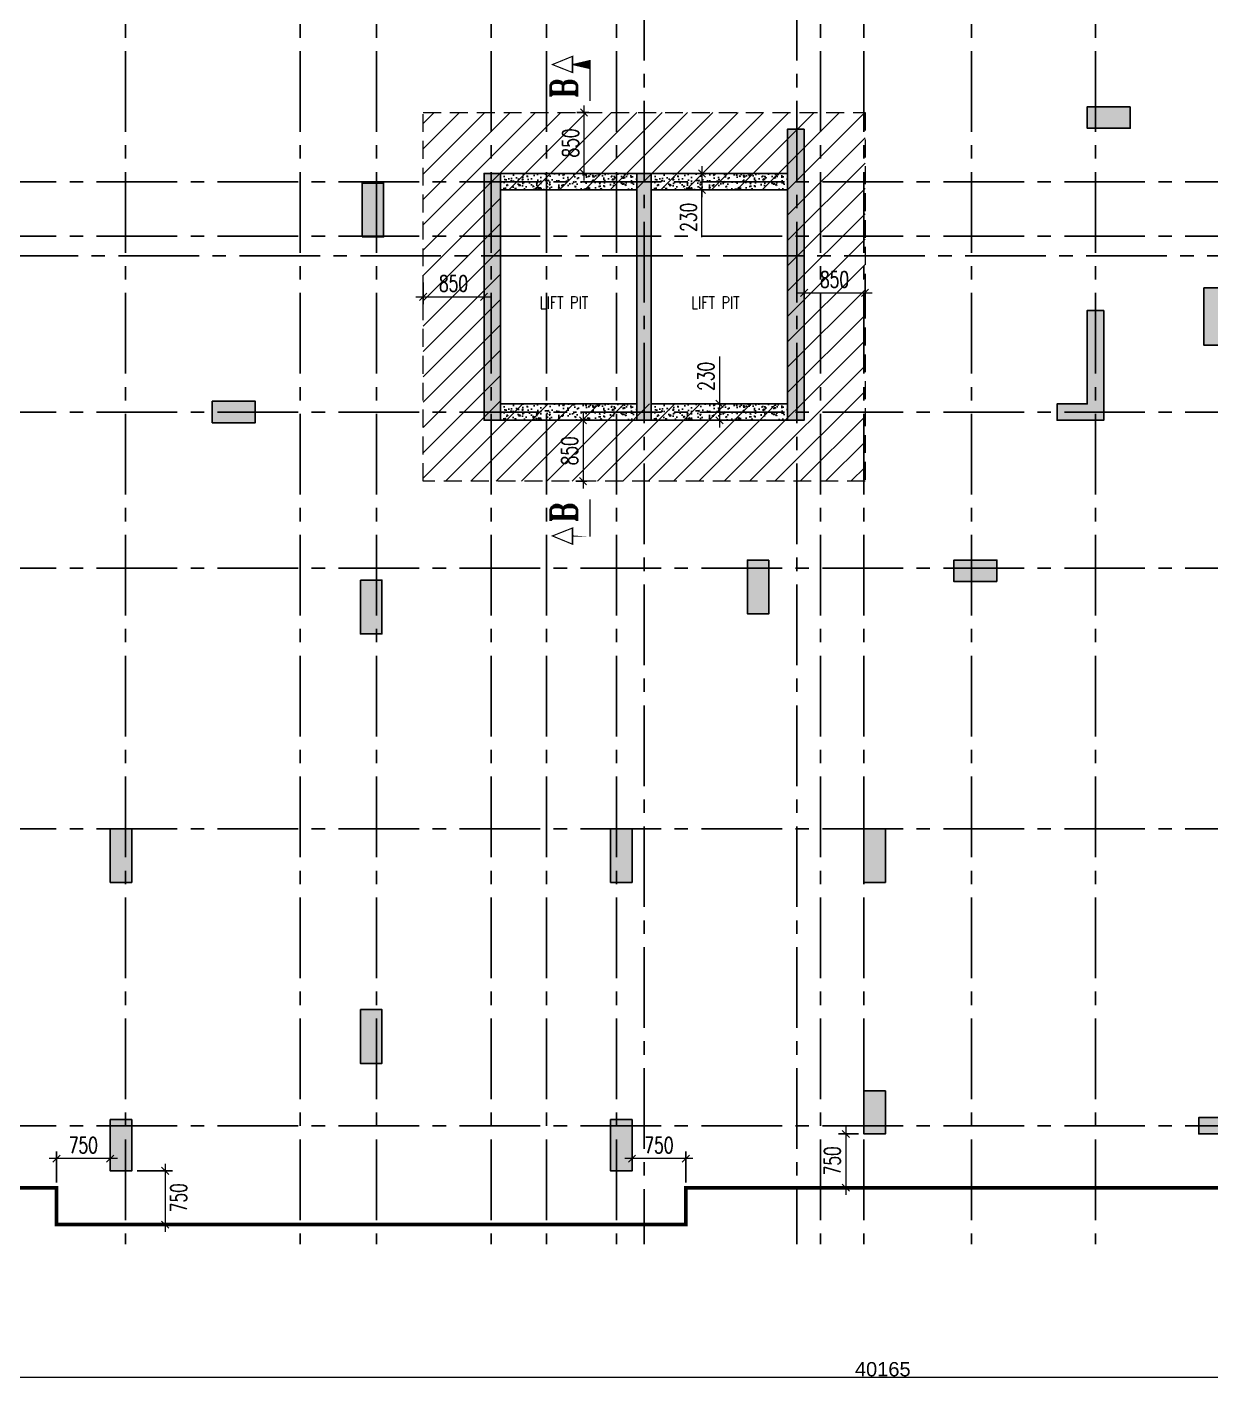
# Model space of a CAD drawing. Header units: millimetres. Extents: x 1123469 to 1883119, y -126924 to 196924.
# Drawn here: x 1373036 to 1389551, y 124283 to 143177 of the extents above; entities that cross this region are included whole.
import ezdxf

# ---------------------------------------------------------------- set-up
doc = ezdxf.new("R2010")
doc.units = ezdxf.units.MM
doc.header["$LTSCALE"] = 500
doc.header["$MEASUREMENT"] = 0
doc.header["$PDMODE"] = 34
for name, pattern in [('CONTINOUS', [0]), ('DASHED2', [0.375, 0.25, -0.125]), ('Site$0$CENTER2', [1.125, 0.75, -0.125, 0.125, -0.125])]:
    doc.linetypes.add(name, pattern=pattern)
doc.layers.get('Defpoints').update_dxf_attribs({"lineweight": 0})
for name, color, linetype in [('3BEAM NO', 6, 'Continuous'), ('COL. DIM', 3, 'Continuous'), ('GLASS', 5, 'Continuous'), ('GRID', 7, 'Continuous'), ('r.c.c. wall', 4, 'Continuous'), ('T BEAM N', 3, 'Continuous'), ('TEXT-20', 3, 'Continuous'), ('TOWER AREA COLUMN.', 6, 'Continuous')]:
    doc.layers.add(name, color=color, linetype=linetype)
for name, color, linetype, lineweight in [('CUT OUT', 1, 'Continuous', 13), ('dim-M', 1, 'Continuous', 15), ('FOOTING', 1, 'Continuous', 15), ('HATCH', 1, 'Continuous', 5), ('S - SUNK', 251, 'Continuous', 0), ('TOWER COL HATCH', 253, 'Continuous', 20)]:
    doc.layers.add(name, color=color, linetype=linetype, lineweight=lineweight)
doc.styles.add('2MM', font='romans.shx', dxfattribs={"width": 0.7})
doc.styles.add('3mm', font='arial.ttf')
doc.styles.add('RT', font='romant.shx', dxfattribs={"height": 8})
doc.styles.add('S-T', font='romans.shx')
doc.dimstyles.new('PARAMVEER', dxfattribs={"dimtxt": 200, "dimasz": 100, "dimexe": 0, "dimexo": 25, "dimgap": 10, "dimtad": 1, "dimdec": 0, "dimrnd": 5, "dimzin": 0, "dimdsep": 46, "dimtxsty": '3mm', "dimblk": 'OBLIQUE', "dimcen": 0.09, "dimdle": 75, "dimclrd": 1, "dimclre": 1, "dimclrt": 3, "dimadec": 0, "dimazin": 0, "dimtfac": 1, "dimtdec": 0, "dimtmove": 1, "dimatfit": 3, "dimfxl": 100, "dimtolj": 1, "dimtzin": 0, "dimlwd": 18, "dimlwe": 5, "dimarcsym": 0})
doc.dimstyles.new('RAJESH', dxfattribs={"dimtxt": 200, "dimasz": 180, "dimexe": 100, "dimexo": 250, "dimgap": 50, "dimtad": 2, "dimdec": 0, "dimzin": 1, "dimdsep": 46, "dimtxsty": '2MM', "dimblk": 'OBLIQUE', "dimcen": 0, "dimdle": 100, "dimclrd": 1, "dimclre": 1, "dimclrt": 3, "dimadec": 0, "dimazin": 0, "dimtfac": 1, "dimtdec": 0, "dimtix": 1, "dimtmove": 2, "dimatfit": 3, "dimfxl": 1, "dimtolj": 1, "dimlwd": -1, "dimarcsym": 0})

# ---------------------------------------------------------------- blocks, each defined once
blk = doc.blocks.new('EEE')
at = {"layer": 'GRID', "color": 16, "linetype": 'Site$0$CENTER2', "ltscale": 3}
for points in [[(1374410.630711852, 258923.2012563693), (1374410.630711852, 223711.8809406028)], [(1376845.618671359, 258923.2012563693), (1376845.618671359, 223711.8809406028)], [(1377910.630711198, 258923.2012563693), (1377910.630711198, 223711.8809406028)], [(1379510.630711371, 258923.2012563693), (1379510.630711371, 223711.8809406028)], [(1380280.623421645, 258923.2012563693), (1380280.623421645, 223711.8809406028)], [(1381260.630709753, 258923.2012563693), (1381260.630709753, 223711.8809406028)], [(1382164.842383464, 258923.2012563693), (1381643.130711371, 258229.8270745813), (1381643.130711371, 223711.8809406028)], [(1383253.919039279, 258923.2012563694), (1383775.630711371, 258229.8270745813), (1383775.630711371, 223711.8809406028)], [(1384105.618671359, 258923.2012563693), (1384105.618671359, 223711.8809406028)], [(1384710.630726915, 258923.2012563693), (1384710.630720673, 223711.8809406028)], [(1386210.62465158, 258923.2012563693), (1386210.62465158, 223711.8809406028)], [(1387940.61867136, 258923.2012563693), (1387940.61867136, 223711.8809406028)], [(1363880.882639576, 238538.7943564522), (1442964.497835655, 238538.7943564522)], [(1363880.882639576, 237778.7943564954), (1442964.497835655, 237778.7943564954)], [(1363880.882639576, 236875.4631040377), (1364185.160629014, 237503.9532203193), (1442964.497835655, 237503.9532203193)], [(1363880.882639576, 235324.0658242842), (1442964.497835655, 235324.0658242842)], [(1363880.882639576, 233143.8172689583), (1442964.497835655, 233143.8172689583)], [(1363880.882639576, 229508.8168646054), (1442964.497835655, 229508.8168646054)], [(1363880.882639576, 225363.8168650942), (1442964.497835655, 225363.8168650942)]]:
    blk.add_lwpolyline(points, dxfattribs=at)
blk = doc.blocks.new('3tgra')
at = {"layer": 'TOWER COL HATCH'}
h = blk.add_hatch(color=253, dxfattribs=at)
h.dxf.hatch_style = 1
h.paths.add_polyline_path([(1388425.6189848, 79041.73729064688), (1388425.6189848, 78741.73729064688), (1387825.6189848, 78741.73729064688), (1387825.6189848, 79041.73729064688)])
h = blk.add_hatch(color=253, dxfattribs=at)
h.dxf.hatch_style = 1
h.paths.add_polyline_path([(1383875.630595695, 78731.73729202384), (1383875.630595695, 74666.55515519361), (1383645.630595695, 74666.55515519361), (1383645.630595695, 77881.73729155073), (1383645.630595695, 78111.73729155073), (1383645.630595695, 78731.73729202384)])
h = blk.add_hatch(color=253, dxfattribs=at)
h.dxf.hatch_style = 1
h.paths.add_polyline_path([(1379640.630750942, 78111.73729155073), (1379410.630750942, 78111.73729155073), (1379410.630750942, 74666.55515519361), (1379640.630750942, 74666.55515519361), (1379640.630750942, 77881.73729155073)])
h = blk.add_hatch(color=253, dxfattribs=at)
h.dxf.hatch_style = 1
h.paths.add_polyline_path([(1381543.130749644, 78111.73729155073), (1381743.130749644, 78111.73729155073), (1381743.130749644, 77881.73729155073), (1381743.130749644, 74666.55515519361), (1381543.130749644, 74666.55515519361), (1381543.130749644, 77881.73729155073)])
h = blk.add_hatch(color=253, dxfattribs=at)
h.dxf.hatch_style = 1
h.paths.add_polyline_path([(1377710.631017101, 77226.89675944098), (1378010.631017101, 77226.89675944098), (1378010.631017101, 77976.89675944098), (1377710.631017101, 77976.89675944098)])
h = blk.add_hatch(color=253, dxfattribs=at)
h.dxf.hatch_style = 1
h.paths.add_polyline_path([(1389450.631024875, 76516.73729064694), (1389750.631024875, 76516.73729064694), (1389750.631024875, 75716.73729064688), (1389450.631024875, 75716.73729064688)])
h = blk.add_hatch(color=253, dxfattribs=at)
h.dxf.hatch_style = 1
h.paths.add_polyline_path([(1388055.6189848, 76201.55515519361), (1388055.6189848, 74666.55515519361), (1387405.6189848, 74666.55515519361), (1387405.6189848, 74896.55515519361), (1387825.6189848, 74896.55515519361), (1387825.6189848, 76201.55515519361)])
h = blk.add_hatch(color=253, dxfattribs=at)
h.dxf.hatch_style = 1
h.paths.add_polyline_path([(1375620.320550245, 74631.8028312315), (1375620.320550245, 74931.8028312315), (1376220.320550245, 74931.8028312315), (1376220.320550245, 74631.8028312315)])
h = blk.add_hatch(color=253, dxfattribs=at)
h.dxf.hatch_style = 1
h.paths.add_polyline_path([(1383385.712416565, 72716.75990101276), (1383085.712416565, 72716.75990101276), (1383085.712416565, 71966.75990101276), (1383385.712416565, 71966.75990101276)])
h = blk.add_hatch(color=253, dxfattribs=at)
h.dxf.hatch_style = 1
h.paths.add_polyline_path([(1386565.628103548, 72416.75973378163), (1386565.628103548, 72716.75973378163), (1385965.628103548, 72716.75973378163), (1385965.628103548, 72416.75973378163)])
h = blk.add_hatch(color=253, dxfattribs=at)
h.dxf.hatch_style = 1
h.paths.add_polyline_path([(1377685.631014433, 72436.75957392534), (1377985.631014433, 72436.75957392534), (1377985.631014433, 71686.75957392534), (1377685.631014433, 71686.75957392534)])
h = blk.add_hatch(color=253, dxfattribs=at)
h.dxf.hatch_style = 1
h.paths.add_polyline_path([(1374495.631025397, 68966.75979970378), (1374195.631025397, 68966.75979970378), (1374195.631025397, 68216.75979970378), (1374495.631025397, 68216.75979970378)])
h = blk.add_hatch(color=253, dxfattribs=at)
h.dxf.hatch_style = 1
h.paths.add_polyline_path([(1381175.631022721, 68966.7597997039), (1381475.631022721, 68966.7597997039), (1381475.631022721, 68216.7597997039), (1381175.631022721, 68216.7597997039)])
h = blk.add_hatch(color=253, dxfattribs=at)
h.dxf.hatch_style = 1
h.paths.add_polyline_path([(1384710.631102292, 68966.75977279426), (1385010.631102292, 68966.75977279426), (1385010.631102292, 68216.75977279426), (1384710.631102292, 68216.75977279426)])
h = blk.add_hatch(color=253, dxfattribs=at)
h.dxf.hatch_style = 1
h.paths.add_polyline_path([(1390030.631029413, 66556.7598001879), (1390030.631029413, 64706.75980018789), (1389380.631029413, 64706.75980018789), (1389380.631029413, 64936.75980018789), (1389800.631029413, 64936.75980018792), (1389800.631029413, 66556.75980018792)])
h = blk.add_hatch(color=253, dxfattribs=at)
h.dxf.hatch_style = 1
h.paths.add_polyline_path([(1377685.631021391, 66441.7598002), (1377985.631021391, 66441.7598002), (1377985.631021391, 65691.7598002), (1377685.631021391, 65691.7598002)])
h = blk.add_hatch(color=253, dxfattribs=at)
h.dxf.hatch_style = 1
h.paths.add_polyline_path([(1384710.630497227, 65306.75980316062), (1385010.630497227, 65306.75980316062), (1385010.630497227, 64706.75980316062), (1384710.630497227, 64706.75980316062)])
h = blk.add_hatch(color=253, dxfattribs=at)
h.dxf.hatch_style = 1
h.paths.add_polyline_path([(1374495.631025397, 64906.75980018795), (1374195.631025397, 64906.75980018795), (1374195.631025397, 64191.75980018795), (1374495.631025397, 64191.75980018795)])
h = blk.add_hatch(color=253, dxfattribs=at)
h.dxf.hatch_style = 1
h.paths.add_polyline_path([(1381175.631022715, 64906.75997030269), (1381475.631022715, 64906.75997030269), (1381475.631022715, 64191.75997030269), (1381175.631022715, 64191.75997030269)])
at = {"layer": 'TOWER AREA COLUMN.', "color": 4}
for points in [[(1388425.6189848, 79041.73729064688), (1388425.6189848, 78741.73729064688), (1387825.6189848, 78741.73729064688), (1387825.6189848, 79041.73729064688)], [(1377710.631017101, 77226.89675944098), (1378010.631017101, 77226.89675944098), (1378010.631017101, 77976.89675944098), (1377710.631017101, 77976.89675944098)], [(1389450.631024875, 76516.73729064694), (1389750.631024875, 76516.73729064694), (1389750.631024875, 75716.73729064688), (1389450.631024875, 75716.73729064688)], [(1375620.320550245, 74631.8028312315), (1375620.320550245, 74931.8028312315), (1376220.320550245, 74931.8028312315), (1376220.320550245, 74631.8028312315)], [(1383385.712416565, 72716.75990101276), (1383085.712416565, 72716.75990101276), (1383085.712416565, 71966.75990101276), (1383385.712416565, 71966.75990101276)], [(1386565.628103548, 72416.75973378163), (1386565.628103548, 72716.75973378163), (1385965.628103548, 72716.75973378163), (1385965.628103548, 72416.75973378163)], [(1377685.631014433, 72436.75957392534), (1377985.631014433, 72436.75957392534), (1377985.631014433, 71686.75957392534), (1377685.631014433, 71686.75957392534)], [(1374495.631025397, 68966.75979970378), (1374195.631025397, 68966.75979970378), (1374195.631025397, 68216.75979970378), (1374495.631025397, 68216.75979970378)], [(1381175.631022721, 68966.7597997039), (1381475.631022721, 68966.7597997039), (1381475.631022721, 68216.7597997039), (1381175.631022721, 68216.7597997039)], [(1384710.631102292, 68966.75977279426), (1385010.631102292, 68966.75977279426), (1385010.631102292, 68216.75977279426), (1384710.631102292, 68216.75977279426)], [(1377685.631021391, 66441.7598002), (1377985.631021391, 66441.7598002), (1377985.631021391, 65691.7598002), (1377685.631021391, 65691.7598002)], [(1384710.630497227, 65306.75980316062), (1385010.630497227, 65306.75980316062), (1385010.630497227, 64706.75980316062), (1384710.630497227, 64706.75980316062)], [(1374495.631025397, 64906.75980018795), (1374195.631025397, 64906.75980018795), (1374195.631025397, 64191.75980018795), (1374495.631025397, 64191.75980018795)], [(1381175.631022715, 64906.75997030269), (1381475.631022715, 64906.75997030269), (1381475.631022715, 64191.75997030269), (1381175.631022715, 64191.75997030269)]]:
    blk.add_lwpolyline(points, close=True, dxfattribs=at)
for points in [[(1383875.630595695, 78731.73729202384), (1383875.630595695, 74666.55515519361), (1383645.630595695, 74666.55515519361), (1383645.630595695, 77881.73729155073), (1383645.630595695, 77881.73729155073), (1383645.630595695, 78111.73729155073), (1383645.630595695, 78111.73729155073), (1383645.630595695, 78731.73729202384), (1383875.630595695, 78731.73729202384)], [(1379640.630750942, 78111.73729155073), (1379410.630750942, 78111.73729155073), (1379410.630750942, 74666.55515519361), (1379640.630750942, 74666.55515519361), (1379640.630750942, 77881.73729155073), (1379640.630750942, 77881.73729155073), (1379640.630750942, 78111.73729155073)], [(1381543.130749644, 78111.73729155073), (1381743.130749644, 78111.73729155073), (1381743.130749644, 77881.73729155073), (1381743.130749644, 77881.73729155073), (1381743.130749644, 74666.55515519361), (1381543.130749644, 74666.55515519361), (1381543.130749644, 77881.73729155073), (1381543.130749644, 77881.73729155073), (1381543.130749644, 78111.73729155073)], [(1388055.6189848, 76201.55515519361), (1388055.6189848, 74666.55515519361), (1387405.6189848, 74666.55515519361), (1387405.6189848, 74896.55515519361), (1387825.6189848, 74896.55515519361), (1387825.6189848, 76201.55515519361), (1388055.6189848, 76201.55515519361)], [(1390030.631029413, 66556.7598001879), (1390030.631029413, 64706.75980018789), (1389380.631029413, 64706.75980018789), (1389380.631029413, 64936.75980018789), (1389800.631029413, 64936.75980018792), (1389800.631029413, 66556.75980018792), (1390030.631029413, 66556.7598001879)]]:
    blk.add_lwpolyline(points, dxfattribs=at)
blk = doc.blocks.new('_Oblique')
at = {"color": 0, "linetype": 'ByBlock', "lineweight": -2}
blk.add_line((-0.5, -0.5), (0.5, 0.5), dxfattribs=at)
blk = doc.blocks.new('*D122')
at = {"layer": 'Defpoints', "color": 0, "ltscale": 100, "transparency": 16777216}
for p in [(1384710.630720946, 127729.2510606573), (1384457.471677221, 126979.2510606573), (1384710.630720946, 126979.2510606573)]:
    blk.add_point(p, dxfattribs=at)
at = {"layer": 'dim-M', "color": 1, "lineweight": -2, "ltscale": 100, "transparency": 16777216}
for p, q in [((1384635.630720946, 127729.2510606573), (1384357.471677221, 127729.2510606573)), ((1384635.630720946, 126979.2510606573), (1384357.471677221, 126979.2510606573))]:
    blk.add_line(p, q, dxfattribs=at)
at = {"layer": 'dim-M', "color": 1, "ltscale": 100, "transparency": 16777216}
blk.add_line((1384457.471677221, 127829.2510606573), (1384457.471677221, 126879.2510606573), dxfattribs=at)
at = {"layer": 'dim-M', "color": 1, "ltscale": 100, "transparency": 16777216, "xscale": 100, "yscale": 100, "zscale": 100}
for p, rotation in [((1384457.471677221, 127729.2510606573), 90), ((1384457.471677221, 126979.2510606573), 270)]:
    blk.add_blockref('_Oblique', p, dxfattribs=dict(at, rotation=rotation))
at = {"layer": 'dim-M', "color": 3, "ltscale": 100, "transparency": 16777216, "insert": (1384269.97167722, 127354.2510606569), "char_height": 225, "attachment_point": 5, "rotation": 90, "style": '2MM'}
blk.add_mtext('\\A1;750', dxfattribs=at)
blk = doc.blocks.new('*D393')
at = {"layer": 'Defpoints', "color": 0, "ltscale": 100, "transparency": 16777216}
for p in [(1382553.485157563, 141134.2285490474), (1382450.687453899, 140904.2285490474), (1382553.485157563, 140904.2285490474)]:
    blk.add_point(p, dxfattribs=at)
at = {"layer": 'dim-M', "color": 1, "ltscale": 100, "transparency": 16777216}
for p, q in [((1382450.687453899, 141234.2285490474), (1382450.687453899, 140804.2285490474)), ((1382450.687453899, 140245.2326867873), (1382450.687453899, 140904.2285490474))]:
    blk.add_line(p, q, dxfattribs=at)
at = {"layer": 'dim-M', "color": 1, "lineweight": -2, "ltscale": 100, "transparency": 16777216}
for p, q in [((1382478.485157563, 141134.2285490474), (1382350.687453899, 141134.2285490474)), ((1382478.485157563, 140904.2285490474), (1382350.687453899, 140904.2285490474))]:
    blk.add_line(p, q, dxfattribs=at)
at = {"layer": 'dim-M', "color": 1, "ltscale": 100, "transparency": 16777216, "xscale": 100, "yscale": 100, "zscale": 100}
for p, rotation in [((1382450.687453899, 141134.2285490474), 90), ((1382450.687453899, 140904.2285490474), 270)]:
    blk.add_blockref('_Oblique', p, dxfattribs=dict(at, rotation=rotation))
at = {"layer": 'dim-M', "color": 3, "ltscale": 100, "transparency": 16777216, "insert": (1382263.187453898, 140522.7326867869), "char_height": 225, "attachment_point": 5, "rotation": 90, "style": '2MM'}
blk.add_mtext('\\A1;230', dxfattribs=at)
blk = doc.blocks.new('*D394')
at = {"layer": 'Defpoints', "color": 0, "ltscale": 100, "transparency": 16777216}
for p in [(1380805.900437947, 141984.2285490474), (1380948.678231718, 141984.2285490474), (1380948.678231718, 141134.2285490474)]:
    blk.add_point(p, dxfattribs=at)
at = {"layer": 'dim-M', "color": 1, "lineweight": -2, "ltscale": 100, "transparency": 16777216}
for p, q in [((1380873.678231718, 141984.2285490474), (1380705.900437947, 141984.2285490474)), ((1380873.678231718, 141134.2285490474), (1380705.900437947, 141134.2285490474))]:
    blk.add_line(p, q, dxfattribs=at)
at = {"layer": 'dim-M', "color": 1, "ltscale": 100, "transparency": 16777216}
blk.add_line((1380805.900437947, 141034.2285490474), (1380805.900437947, 142084.2285490474), dxfattribs=at)
at = {"layer": 'dim-M', "color": 1, "ltscale": 100, "transparency": 16777216, "xscale": 100, "yscale": 100, "zscale": 100}
for p, rotation in [((1380805.900437947, 141984.2285490474), 90), ((1380805.900437947, 141134.2285490474), 270)]:
    blk.add_blockref('_Oblique', p, dxfattribs=dict(at, rotation=rotation))
at = {"layer": 'dim-M', "color": 3, "ltscale": 100, "transparency": 16777216, "insert": (1380618.400437947, 141559.228549047), "char_height": 225, "attachment_point": 5, "rotation": 90, "style": '2MM'}
blk.add_mtext('\\A1;850', dxfattribs=at)
blk = doc.blocks.new('*D395')
at = {"layer": 'Defpoints', "color": 0, "ltscale": 100, "transparency": 16777216}
for p in [(1383875.630595695, 139721.6374811054), (1384725.630595695, 139721.6374811054), (1384725.630595695, 139467.8064866941)]:
    blk.add_point(p, dxfattribs=at)
at = {"layer": 'dim-M', "color": 1, "lineweight": -2, "ltscale": 100, "transparency": 16777216}
for p, q in [((1383875.630595695, 139646.6374811054), (1383875.630595695, 139367.8064866941)), ((1384725.630595695, 139646.6374811054), (1384725.630595695, 139367.8064866941))]:
    blk.add_line(p, q, dxfattribs=at)
at = {"layer": 'dim-M', "color": 1, "ltscale": 100, "transparency": 16777216}
blk.add_line((1383775.630595695, 139467.8064866941), (1384825.630595695, 139467.8064866941), dxfattribs=at)
at = {"layer": 'dim-M', "color": 1, "ltscale": 100, "transparency": 16777216, "xscale": 100, "yscale": 100, "zscale": 100, "rotation": 180}
blk.add_blockref('_Oblique', (1383875.630595695, 139467.8064866941), dxfattribs=at)
at = {"layer": 'dim-M', "color": 1, "ltscale": 100, "transparency": 16777216, "xscale": 100, "yscale": 100, "zscale": 100}
blk.add_blockref('_Oblique', (1384725.630595695, 139467.8064866941), dxfattribs=at)
at = {"layer": 'dim-M', "color": 3, "ltscale": 100, "transparency": 16777216, "insert": (1384300.630595695, 139655.3064866941), "char_height": 225, "attachment_point": 5, "style": '2MM'}
blk.add_mtext('\\A1;850', dxfattribs=at)
blk = doc.blocks.new('*D396')
at = {"layer": 'Defpoints', "color": 0, "ltscale": 100, "transparency": 16777216}
for p in [(1378560.630750942, 139687.0877523706), (1379410.630750942, 139687.0877523706), (1379410.630750942, 139411.6374808688)]:
    blk.add_point(p, dxfattribs=at)
at = {"layer": 'dim-M', "color": 1, "lineweight": -2, "ltscale": 100, "transparency": 16777216}
for p, q in [((1378560.630750942, 139612.0877523706), (1378560.630750942, 139311.6374808688)), ((1379410.630750942, 139612.0877523706), (1379410.630750942, 139311.6374808688))]:
    blk.add_line(p, q, dxfattribs=at)
at = {"layer": 'dim-M', "color": 1, "ltscale": 100, "transparency": 16777216}
blk.add_line((1378460.630750942, 139411.6374808688), (1379510.630750942, 139411.6374808688), dxfattribs=at)
at = {"layer": 'dim-M', "color": 1, "ltscale": 100, "transparency": 16777216, "xscale": 100, "yscale": 100, "zscale": 100, "rotation": 180}
blk.add_blockref('_Oblique', (1378560.630750942, 139411.6374808688), dxfattribs=at)
at = {"layer": 'dim-M', "color": 1, "ltscale": 100, "transparency": 16777216, "xscale": 100, "yscale": 100, "zscale": 100}
blk.add_blockref('_Oblique', (1379410.630750942, 139411.6374808688), dxfattribs=at)
at = {"layer": 'dim-M', "color": 3, "ltscale": 100, "transparency": 16777216, "insert": (1378985.630750942, 139599.1374808688), "char_height": 225, "attachment_point": 5, "style": '2MM'}
blk.add_mtext('\\A1;850', dxfattribs=at)
blk = doc.blocks.new('*D397')
at = {"layer": 'Defpoints', "color": 0, "ltscale": 100, "transparency": 16777216}
for p in [(1382858.545463092, 137919.0464126903), (1382694.380672673, 137689.0464126903), (1382858.545463092, 137689.0464126903)]:
    blk.add_point(p, dxfattribs=at)
at = {"layer": 'dim-M', "color": 1, "ltscale": 100, "transparency": 16777216}
for p, q in [((1382694.380672673, 138580.5939700437), (1382694.380672673, 137919.0464126903)), ((1382694.380672673, 138019.0464126903), (1382694.380672673, 137589.0464126903))]:
    blk.add_line(p, q, dxfattribs=at)
at = {"layer": 'dim-M', "color": 1, "lineweight": -2, "ltscale": 100, "transparency": 16777216}
for p, q in [((1382783.545463092, 137919.0464126903), (1382594.380672673, 137919.0464126903)), ((1382783.545463092, 137689.0464126903), (1382594.380672673, 137689.0464126903))]:
    blk.add_line(p, q, dxfattribs=at)
at = {"layer": 'dim-M', "color": 1, "ltscale": 100, "transparency": 16777216, "xscale": 100, "yscale": 100, "zscale": 100}
for p, rotation in [((1382694.380672673, 137919.0464126903), 90), ((1382694.380672673, 137689.0464126903), 270)]:
    blk.add_blockref('_Oblique', p, dxfattribs=dict(at, rotation=rotation))
at = {"layer": 'dim-M', "color": 3, "ltscale": 100, "transparency": 16777216, "insert": (1382506.880672673, 138303.0939700433), "char_height": 225, "attachment_point": 5, "rotation": 90, "style": '2MM'}
blk.add_mtext('\\A1;230', dxfattribs=at)
blk = doc.blocks.new('*D398')
at = {"layer": 'Defpoints', "color": 0, "ltscale": 100, "transparency": 16777216}
for p in [(1380920.376536353, 137689.0464126903), (1380792.385945689, 136839.0464126903), (1380920.376536353, 136839.0464126903)]:
    blk.add_point(p, dxfattribs=at)
at = {"layer": 'dim-M', "color": 1, "ltscale": 100, "transparency": 16777216}
blk.add_line((1380792.385945689, 137789.0464126903), (1380792.385945689, 136739.0464126903), dxfattribs=at)
at = {"layer": 'dim-M', "color": 1, "lineweight": -2, "ltscale": 100, "transparency": 16777216}
for p, q in [((1380845.376536353, 137689.0464126903), (1380692.385945689, 137689.0464126903)), ((1380845.376536353, 136839.0464126903), (1380692.385945689, 136839.0464126903))]:
    blk.add_line(p, q, dxfattribs=at)
at = {"layer": 'dim-M', "color": 1, "ltscale": 100, "transparency": 16777216, "xscale": 100, "yscale": 100, "zscale": 100}
for p, rotation in [((1380792.385945689, 137689.0464126903), 90), ((1380792.385945689, 136839.0464126903), 270)]:
    blk.add_blockref('_Oblique', p, dxfattribs=dict(at, rotation=rotation))
at = {"layer": 'dim-M', "color": 3, "ltscale": 100, "transparency": 16777216, "insert": (1380604.885945689, 137264.0464126899), "char_height": 225, "attachment_point": 5, "rotation": 90, "style": '2MM'}
blk.add_mtext('\\A1;850', dxfattribs=at)
blk = doc.blocks.new('*D1927')
at = {"layer": 'Defpoints', "color": 0, "ltscale": 100, "transparency": 16777216}
for p in [(1373445.631025397, 127385.5889226081), (1374195.631025397, 127214.2510576846), (1373445.631025397, 126979.2510576845)]:
    blk.add_point(p, dxfattribs=at)
at = {"layer": 'dim-M', "color": 1, "ltscale": 100, "transparency": 16777216}
blk.add_line((1374295.631025397, 127385.5889226081), (1373345.631025397, 127385.5889226081), dxfattribs=at)
at = {"layer": 'dim-M', "color": 1, "lineweight": -2, "ltscale": 100, "transparency": 16777216}
for p, q in [((1373445.631025397, 127054.2510576845), (1373445.631025397, 127485.5889226081)), ((1374195.631025397, 127289.2510576846), (1374195.631025397, 127485.5889226081))]:
    blk.add_line(p, q, dxfattribs=at)
at = {"layer": 'dim-M', "color": 1, "ltscale": 100, "transparency": 16777216, "xscale": 100, "yscale": 100, "zscale": 100, "rotation": 180}
blk.add_blockref('_Oblique', (1373445.631025397, 127385.5889226081), dxfattribs=at)
at = {"layer": 'dim-M', "color": 1, "ltscale": 100, "transparency": 16777216, "xscale": 100, "yscale": 100, "zscale": 100}
blk.add_blockref('_Oblique', (1374195.631025397, 127385.5889226081), dxfattribs=at)
at = {"layer": 'dim-M', "color": 3, "ltscale": 100, "transparency": 16777216, "insert": (1373820.631025397, 127573.0889226081), "char_height": 225, "attachment_point": 5, "style": '2MM'}
blk.add_mtext('\\A1;750', dxfattribs=at)
blk = doc.blocks.new('*D1928')
at = {"layer": 'Defpoints', "color": 0, "ltscale": 100, "transparency": 16777216}
for p in [(1374495.631025398, 127214.2510576847), (1374495.631025398, 126464.2510576847), (1374963.120356081, 126464.2510576847)]:
    blk.add_point(p, dxfattribs=at)
at = {"layer": 'dim-M', "color": 1, "lineweight": -2, "ltscale": 100, "transparency": 16777216}
for p, q in [((1374570.631025398, 127214.2510576847), (1375063.120356081, 127214.2510576847)), ((1374570.631025398, 126464.2510576847), (1375063.120356081, 126464.2510576847))]:
    blk.add_line(p, q, dxfattribs=at)
at = {"layer": 'dim-M', "color": 1, "ltscale": 100, "transparency": 16777216}
blk.add_line((1374963.120356081, 127314.2510576847), (1374963.120356081, 126364.2510576847), dxfattribs=at)
at = {"layer": 'dim-M', "color": 1, "ltscale": 100, "transparency": 16777216, "xscale": 100, "yscale": 100, "zscale": 100}
for p, rotation in [((1374963.120356081, 127214.2510576847), 90), ((1374963.120356081, 126464.2510576847), 270)]:
    blk.add_blockref('_Oblique', p, dxfattribs=dict(at, rotation=rotation))
at = {"layer": 'dim-M', "color": 3, "ltscale": 100, "transparency": 16777216, "insert": (1375150.62035608, 126839.2510576842), "char_height": 225, "attachment_point": 5, "rotation": 90, "style": '2MM'}
blk.add_mtext('\\A1;750', dxfattribs=at)
blk = doc.blocks.new('*D1929')
at = {"layer": 'Defpoints', "color": 0, "ltscale": 100, "transparency": 16777216}
for p in [(1381475.631022715, 127385.5889226081), (1381475.631022715, 127214.2512277993), (1382225.631022715, 126979.2510576845)]:
    blk.add_point(p, dxfattribs=at)
at = {"layer": 'dim-M', "color": 1, "ltscale": 100, "transparency": 16777216}
blk.add_line((1382325.631022715, 127385.5889226081), (1381375.631022715, 127385.5889226081), dxfattribs=at)
at = {"layer": 'dim-M', "color": 1, "lineweight": -2, "ltscale": 100, "transparency": 16777216}
for p, q in [((1381475.631022715, 127289.2512277993), (1381475.631022715, 127485.5889226081)), ((1382225.631022715, 127054.2510576845), (1382225.631022715, 127485.5889226081))]:
    blk.add_line(p, q, dxfattribs=at)
at = {"layer": 'dim-M', "color": 1, "ltscale": 100, "transparency": 16777216, "xscale": 100, "yscale": 100, "zscale": 100, "rotation": 180}
blk.add_blockref('_Oblique', (1381475.631022715, 127385.5889226081), dxfattribs=at)
at = {"layer": 'dim-M', "color": 1, "ltscale": 100, "transparency": 16777216, "xscale": 100, "yscale": 100, "zscale": 100}
blk.add_blockref('_Oblique', (1382225.631022715, 127385.5889226081), dxfattribs=at)
at = {"layer": 'dim-M', "color": 3, "ltscale": 100, "transparency": 16777216, "insert": (1381850.631022715, 127573.0889226081), "char_height": 225, "attachment_point": 5, "style": '2MM'}
blk.add_mtext('\\A1;750', dxfattribs=at)
blk = doc.blocks.new('*D2624')
at = {"layer": 'COL. DIM', "color": 1, "linetype": 'CONTINOUS', "lineweight": 5, "ltscale": 10, "transparency": 16777216}
for p, q in [((1726903.271734793, 142855.3069163206), (1726903.271734793, 142349.4527371134)), ((1727203.271734793, 141672.483817342), (1727203.271734793, 142529.4527371134))]:
    blk.add_line(p, q, dxfattribs=at)
at = {"layer": 'COL. DIM', "color": 1, "lineweight": 18, "ltscale": 10, "transparency": 16777216}
blk.add_line((1726813.271734793, 142439.4527371134), (1727293.271734793, 142439.4527371134), dxfattribs=at)
at = {"layer": 'Defpoints', "color": 0, "ltscale": 10, "transparency": 16777216}
for p in [(1726903.271734793, 142920.3069163206), (1727203.271734793, 142439.4527371134), (1727203.271734793, 141607.483817342), (1405055.631024809, 139394.2285481436), (1364890.631013369, 126979.2510576845), (1364890.631013369, 124332.9141457363)]:
    blk.add_point(p, dxfattribs=at)
at = {"layer": 'S - SUNK', "color": 1, "lineweight": 18, "ltscale": 10, "transparency": 16777216}
blk.add_line((1405130.631024809, 124332.9141457363), (1364815.631013369, 124332.9141457363), dxfattribs=at)
at = {"layer": 'S - SUNK', "color": 1, "lineweight": 5, "ltscale": 10, "transparency": 16777216}
for p, q in [((1364890.631013369, 124333.0641457363), (1364890.631013369, 124332.9141457363)), ((1405055.631024809, 124333.0641457363), (1405055.631024809, 124332.9141457363))]:
    blk.add_line(p, q, dxfattribs=at)
at = {"layer": 'COL. DIM', "color": 1, "lineweight": 18, "ltscale": 10, "transparency": 16777216, "xscale": 90, "yscale": 90, "zscale": 90, "rotation": 180}
blk.add_blockref('_Oblique', (1726903.271734793, 142439.4527371134), dxfattribs=at)
at = {"layer": 'COL. DIM', "color": 1, "lineweight": 18, "ltscale": 10, "transparency": 16777216, "xscale": 90, "yscale": 90, "zscale": 90}
blk.add_blockref('_Oblique', (1727203.271734793, 142439.4527371134), dxfattribs=at)
at = {"layer": 'S - SUNK', "color": 1, "lineweight": 18, "ltscale": 10, "transparency": 16777216, "xscale": 100, "yscale": 100, "zscale": 100, "rotation": 180}
blk.add_blockref('_Oblique', (1364890.631013369, 124332.9141457363), dxfattribs=at)
at = {"layer": 'S - SUNK', "color": 1, "lineweight": 18, "ltscale": 10, "transparency": 16777216, "xscale": 100, "yscale": 100, "zscale": 100}
blk.add_blockref('_Oblique', (1405055.631024809, 124332.9141457363), dxfattribs=at)
at = {"layer": 'COL. DIM', "color": 3, "ltscale": 10, "transparency": 16777216, "insert": (1727053.271734793, 142586.6355474817), "char_height": 200, "attachment_point": 5, "style": '3mm'}
blk.add_mtext('\\A1;300', dxfattribs=at)
at = {"layer": 'S - SUNK', "color": 3, "ltscale": 10, "transparency": 16777216, "insert": (1384973.131019089, 124445.0287432807), "char_height": 200, "attachment_point": 5, "style": '3mm'}
blk.add_mtext('\\A1;40165', dxfattribs=at)
blk = doc.blocks.new('*D2625')
at = {"layer": 'COL. DIM', "color": 1, "linetype": 'CONTINOUS', "lineweight": 5, "ltscale": 10, "transparency": 16777216}
for p, q in [((1725012.160233842, 141907.4838173419), (1725545.593660668, 141907.4838173419)), ((1724393.259694719, 141607.483817342), (1725545.593660668, 141607.483817342))]:
    blk.add_line(p, q, dxfattribs=at)
at = {"layer": 'COL. DIM', "color": 1, "lineweight": 18, "ltscale": 10, "transparency": 16777216}
blk.add_line((1725455.593660668, 141997.4838173419), (1725455.593660668, 141517.483817342), dxfattribs=at)
at = {"layer": 'Defpoints', "color": 0, "ltscale": 10, "transparency": 16777216}
for p in [(1358872.110384249, 158914.0730525189), (1431760.642437937, 158914.0730525189), (1724947.160233842, 141907.4838173419), (1724328.259694719, 141607.483817342), (1725455.593660668, 141607.483817342), (1442850.630409368, 126979.2510576846)]:
    blk.add_point(p, dxfattribs=at)
at = {"layer": 'S - SUNK', "color": 1, "lineweight": 18, "ltscale": 10, "transparency": 16777216}
blk.add_line((1358872.110384249, 126904.2510576846), (1358872.110384249, 158989.0730525189), dxfattribs=at)
at = {"layer": 'S - SUNK', "color": 1, "lineweight": 5, "ltscale": 10, "transparency": 16777216}
for p, q in [((1358872.260384249, 158914.0730525189), (1358872.110384249, 158914.0730525189)), ((1358872.260384249, 126979.2510576846), (1358872.110384249, 126979.2510576846))]:
    blk.add_line(p, q, dxfattribs=at)
at = {"layer": 'COL. DIM', "color": 1, "lineweight": 18, "ltscale": 10, "transparency": 16777216, "xscale": 90, "yscale": 90, "zscale": 90}
for p, rotation in [((1725455.593660668, 141907.4838173419), 90), ((1725455.593660668, 141607.483817342), 270)]:
    blk.add_blockref('_Oblique', p, dxfattribs=dict(at, rotation=rotation))
at = {"layer": 'S - SUNK', "color": 1, "lineweight": 18, "ltscale": 10, "transparency": 16777216, "xscale": 100, "yscale": 100, "zscale": 100}
for p, rotation in [((1358872.110384249, 158914.0730525189), 90), ((1358872.110384249, 126979.2510576846), 270)]:
    blk.add_blockref('_Oblique', p, dxfattribs=dict(at, rotation=rotation))
at = {"layer": 'COL. DIM', "color": 3, "ltscale": 10, "transparency": 16777216, "insert": (1725308.410850292, 141757.4838173419), "char_height": 200, "attachment_point": 5, "rotation": 90, "style": '3mm'}
blk.add_mtext('\\A1;300', dxfattribs=at)
at = {"layer": 'S - SUNK', "color": 3, "ltscale": 10, "transparency": 16777216, "insert": (1358759.927573881, 142946.6620551013), "char_height": 200, "attachment_point": 5, "rotation": 90, "style": '3mm'}
blk.add_mtext('\\A1;31935', dxfattribs=at)

msp = doc.modelspace()

# ---------------------------------------------------------------- hatches: boundary and pattern name
at = {"layer": 'HATCH', "ltscale": 10}
h = msp.add_hatch(dxfattribs=at)
h.set_pattern_fill('ANSI31', color=251, scale=2000)
h.set_pattern_definition([(45, (0, 0), (-176.7766952966369, 176.7766952966369), [])])
h.paths.add_polyline_path([(1379640.630750941, 140904.2285490473), (1383645.630595695, 140904.2285490474), (1383645.630595695, 137919.0464126903), (1379640.630750942, 137919.0464126903)])
h.paths.add_polyline_path([(1378560.630750942, 141984.2285490474), (1384725.630595695, 141984.2285490474), (1384725.630595695, 136839.0464126903), (1378560.630750942, 136839.0464126903)])
at = {"layer": 'r.c.c. wall', "ltscale": 10}
h = msp.add_hatch(dxfattribs=at)
h.set_pattern_fill('AR-CONC', color=1, scale=25)
h.set_pattern_definition([(49.99999999999999, (-3910468.095794428, -4159489.490215819), (179.3150456501884, -15.68803374564878), [18.75, -206.25]), (355, (-3910468.095794428, -4159489.490215819), (-34.68783340325, 188.048033425003), [15, -165]), (100.45144446, (-3910453.152874178, -4159490.797551819), (144.627211681778, 172.3599977421574), [15.93504799999998, -175.2855279999997]), (46.18420000000001, (-3910468.095794428, -4159439.490215819), (266.8103326678931, -41.37982019826914), [28.125, -309.375]), (96.63563549, (-3910445.861608178, -4159442.938542569), (233.6654864185571, 243.5296501936376), [23.9025855, -262.92844]), (351.1841639899999, (-3910468.095794428, -4159439.490215819), (233.6654862636933, 243.5296500674975), [22.5, -247.50000025]), (21, (-3910443.095794428, -4159451.990215819), (149.2267630296154, -100.6547226663347), [18.75, -206.25]), (326.0000000000001, (-3910443.095794428, -4159451.990215819), (60.82883298039543, 181.2875112617133), [15, -165]), (71.45144474, (-3910430.660230928, -4159460.378109319), (210.0555941824928, 80.63278820158845), [15.9350475, -175.285528]), (37.50000000000001, (-3910468.095794428, -4159489.490215819), (3.039963829322667, 83.22346345782788), [0, -163, 0, -167.5, 0, -165.625]), (7.499999999999999, (-3910468.095794428, -4159489.490215819), (65.76738436053715, 98.60292797059006), [0, -95.5, 0, -159.25, 0, -63.125]), (327.5, (-3910523.845794428, -4159489.490215819), (133.4556090431022, -5.638717933594939), [0, -62.5, 0, -195, 0, -258.75]), (317.5, (-3910548.845794428, -4159489.490215819), (145.7965423355966, 25.02624558307943), [0, -81.25, 0, -129.5, 0, -183.75])])
h.paths.add_polyline_path([(1381540.782269534, 141134.2649386935), (1379640.630750942, 141134.2285483917), (1379640.630750942, 140904.2285483917), (1381540.782269534, 140904.1995950565)])
h = msp.add_hatch(dxfattribs=at)
h.set_pattern_fill('AR-CONC', color=1, scale=25)
h.set_pattern_definition([(49.99999999999999, (-3908365.595795725, -4159489.490215819), (179.3150456501884, -15.68803374564878), [18.75, -206.25]), (355, (-3908365.595795725, -4159489.490215819), (-34.68783340325, 188.048033425003), [15, -165]), (100.45144446, (-3908350.652875476, -4159490.797551819), (144.627211681778, 172.3599977421574), [15.93504799999998, -175.2855279999997]), (46.18420000000001, (-3908365.595795725, -4159439.490215819), (266.8103326678931, -41.37982019826914), [28.125, -309.375]), (96.63563549, (-3908343.361609476, -4159442.938542569), (233.6654864185571, 243.5296501936376), [23.9025855, -262.92844]), (351.1841639899999, (-3908365.595795725, -4159439.490215819), (233.6654862636933, 243.5296500674975), [22.5, -247.50000025]), (21, (-3908340.595795725, -4159451.990215819), (149.2267630296154, -100.6547226663347), [18.75, -206.25]), (326.0000000000001, (-3908340.595795725, -4159451.990215819), (60.82883298039543, 181.2875112617133), [15, -165]), (71.45144474, (-3908328.160232225, -4159460.378109319), (210.0555941824928, 80.63278820158845), [15.9350475, -175.285528]), (37.50000000000001, (-3908365.595795725, -4159489.490215819), (3.039963829322667, 83.22346345782788), [0, -163, 0, -167.5, 0, -165.625]), (7.499999999999999, (-3908365.595795725, -4159489.490215819), (65.76738436053715, 98.60292797059006), [0, -95.5, 0, -159.25, 0, -63.125]), (327.5, (-3908421.345795725, -4159489.490215819), (133.4556090431022, -5.638717933594939), [0, -62.5, 0, -195, 0, -258.75]), (317.5, (-3908446.345795725, -4159489.490215819), (145.7965423355966, 25.02624558307943), [0, -81.25, 0, -129.5, 0, -183.75])])
h.paths.add_polyline_path([(1383643.282268236, 141134.2649386935), (1381743.130749644, 141134.2285483917), (1381743.130749644, 140904.2285483917), (1383643.282268236, 140904.1995950565)])
h = msp.add_hatch(dxfattribs=at)
h.set_pattern_fill('AR-CONC', color=1, scale=25)
h.set_pattern_definition([(49.99999999999999, (-3910468.095794428, -4162704.672352177), (179.3150456501884, -15.68803374564878), [18.75, -206.25]), (355, (-3910468.095794428, -4162704.672352177), (-34.68783340325, 188.048033425003), [15, -165]), (100.45144446, (-3910453.152874178, -4162705.979688176), (144.627211681778, 172.3599977421574), [15.93504799999998, -175.2855279999997]), (46.18420000000001, (-3910468.095794428, -4162654.672352177), (266.8103326678931, -41.37982019826914), [28.125, -309.375]), (96.63563549, (-3910445.861608178, -4162658.120678926), (233.6654864185571, 243.5296501936376), [23.9025855, -262.92844]), (351.1841639899999, (-3910468.095794428, -4162654.672352177), (233.6654862636933, 243.5296500674975), [22.5, -247.50000025]), (21, (-3910443.095794428, -4162667.172352177), (149.2267630296154, -100.6547226663347), [18.75, -206.25]), (326.0000000000001, (-3910443.095794428, -4162667.172352177), (60.82883298039543, 181.2875112617133), [15, -165]), (71.45144474, (-3910430.660230928, -4162675.560245676), (210.0555941824928, 80.63278820158845), [15.9350475, -175.285528]), (37.50000000000001, (-3910468.095794428, -4162704.672352177), (3.039963829322667, 83.22346345782788), [0, -163, 0, -167.5, 0, -165.625]), (7.499999999999999, (-3910468.095794428, -4162704.672352177), (65.76738436053715, 98.60292797059006), [0, -95.5, 0, -159.25, 0, -63.125]), (327.5, (-3910523.845794428, -4162704.672352177), (133.4556090431022, -5.638717933594939), [0, -62.5, 0, -195, 0, -258.75]), (317.5, (-3910548.845794428, -4162704.672352177), (145.7965423355966, 25.02624558307943), [0, -81.25, 0, -129.5, 0, -183.75])])
h.paths.add_polyline_path([(1381540.782269534, 137919.0828023364), (1379640.630750942, 137919.0464120346), (1379640.630750942, 137689.0464120346), (1381540.782269534, 137689.0174586994)])
h = msp.add_hatch(dxfattribs=at)
h.set_pattern_fill('AR-CONC', color=1, scale=25)
h.set_pattern_definition([(49.99999999999999, (-3908365.595795725, -4162704.672352177), (179.3150456501884, -15.68803374564878), [18.75, -206.25]), (355, (-3908365.595795725, -4162704.672352177), (-34.68783340325, 188.048033425003), [15, -165]), (100.45144446, (-3908350.652875476, -4162705.979688176), (144.627211681778, 172.3599977421574), [15.93504799999998, -175.2855279999997]), (46.18420000000001, (-3908365.595795725, -4162654.672352177), (266.8103326678931, -41.37982019826914), [28.125, -309.375]), (96.63563549, (-3908343.361609476, -4162658.120678926), (233.6654864185571, 243.5296501936376), [23.9025855, -262.92844]), (351.1841639899999, (-3908365.595795725, -4162654.672352177), (233.6654862636933, 243.5296500674975), [22.5, -247.50000025]), (21, (-3908340.595795725, -4162667.172352177), (149.2267630296154, -100.6547226663347), [18.75, -206.25]), (326.0000000000001, (-3908340.595795725, -4162667.172352177), (60.82883298039543, 181.2875112617133), [15, -165]), (71.45144474, (-3908328.160232225, -4162675.560245676), (210.0555941824928, 80.63278820158845), [15.9350475, -175.285528]), (37.50000000000001, (-3908365.595795725, -4162704.672352177), (3.039963829322667, 83.22346345782788), [0, -163, 0, -167.5, 0, -165.625]), (7.499999999999999, (-3908365.595795725, -4162704.672352177), (65.76738436053715, 98.60292797059006), [0, -95.5, 0, -159.25, 0, -63.125]), (327.5, (-3908421.345795725, -4162704.672352177), (133.4556090431022, -5.638717933594939), [0, -62.5, 0, -195, 0, -258.75]), (317.5, (-3908446.345795725, -4162704.672352177), (145.7965423355966, 25.02624558307943), [0, -81.25, 0, -129.5, 0, -183.75])])
h.paths.add_polyline_path([(1383643.282268236, 137919.0828023364), (1381743.130749644, 137919.0464120346), (1381743.130749644, 137689.0464120346), (1383643.282268236, 137689.0174586994)])

# ---------------------------------------------------------------- linework, layer by layer
at = {"layer": '3BEAM NO', "color": 4}
for p, q in [((1380646.588777398, 142769.8962102563, -7.851765953677085e-07), (1380646.588777398, 142542.5437439962, -7.843609217412887e-07)), ((1380646.588777398, 135959.5006431867, -7.851765953677085e-07), (1380646.588777398, 136186.8531094468, -7.843609217412887e-07))]:
    msp.add_line(p, q, dxfattribs=at)
at = {"layer": '3BEAM NO', "color": 4, "extrusion": (-3.227238060428332e-09, -4.963612873298862e-18, 1), "const_width": 15.97339125}
for points, elevation in [([(1380646.588777393, 142769.8962102497), (1380646.588777393, 142542.5437439897), (1380364.34089087, 142654.041987072), (1380646.588777393, 142769.8962102497)], -0.004456460396617237), ([(1380646.588777396, 142654.0419871213), (1380889.012486101, 142654.0419871167), (1380889.012486102, 142143.5267560754)], -0.004456457579027989)]:
    msp.add_lwpolyline(points, dxfattribs=dict(at, elevation=elevation))
at = {"layer": '3BEAM NO', "color": 4, "extrusion": (-3.227238060428332e-09, 4.963612873298862e-18, 1), "const_width": 15.97339125}
for points, elevation in [([(1380646.588777396, 136075.3548663216), (1380889.012486101, 136075.3548663263), (1380889.012486102, 136585.8700973675)], -0.004456457577644484), ([(1380646.588777393, 135959.5006431932), (1380646.588777393, 136186.8531094533), (1380364.34089087, 136075.354866371), (1380646.588777393, 135959.5006431932)], -0.004456460395233733)]:
    msp.add_lwpolyline(points, dxfattribs=dict(at, elevation=elevation))
at = {"layer": 'FOOTING', "color": 3, "ltscale": 10, "const_width": 50}
msp.add_lwpolyline([(1390780.631029413, 126979.2510576845), (1382225.631022715, 126979.2510576845), (1382225.631022715, 126464.2510576846), (1373445.631025397, 126464.2510576846), (1373445.631025397, 126979.2510576845), (1364890.631013369, 126979.2510576845), (1364890.631013369, 148629.3879190959), (1375980.6189848, 148629.3879190959), (1375980.6189848, 158914.0730525188), (1384855.61914152, 158914.0730525188), (1384855.61882808, 157414.0730525182), (1388805.6189848, 157414.0730525182), (1388805.6189848, 156599.2285490907), (1390500.631024875, 156599.2285490907)], dxfattribs=at)
at = {"layer": 'FOOTING', "color": 3, "linetype": 'DASHED2', "ltscale": 2}
msp.add_lwpolyline([(1378560.630750942, 141984.2285490474), (1384725.630595695, 141984.2285490474), (1384725.630595695, 136839.0464126903), (1378560.630750942, 136839.0464126903)], close=True, dxfattribs=at)
at = {"layer": 'r.c.c. wall', "color": 4, "ltscale": 10}
for p, q in [((1379640.630750942, 141134.2285490474), (1381543.130749644, 141134.2285490474)), ((1381743.130749644, 141134.2285490474), (1383645.630595695, 141134.2285490474)), ((1379640.630750942, 140904.2285490474), (1381543.130749644, 140904.2285490474)), ((1381743.130749644, 140904.2285490474), (1383645.630595695, 140904.2285490474)), ((1379640.630750942, 137919.0464126903), (1381543.130749644, 137919.0464126903)), ((1381743.130749644, 137919.0464126903), (1383645.630595695, 137919.0464126903)), ((1379640.630750942, 137689.0464126903), (1381543.130749644, 137689.0464126903)), ((1381743.130749644, 137689.0464126903), (1383645.630595695, 137689.0464126903))]:
    msp.add_line(p, q, dxfattribs=at)
at = {"layer": 'S - SUNK', "color": 4, "ltscale": 10}
msp.add_lwpolyline([(1373445.631025397, 126464.2510576846), (1382225.631022715, 126464.2510576846)], dxfattribs=at)

# ---------------------------------------------------------------- block references
at = {"layer": 'CUT OUT', "color": 4}
msp.add_blockref('3tgra', (0, 63022.49125749664), dxfattribs=at)
at = {"layer": 'GLASS', "color": 4}
msp.add_blockref('EEE', (0, -97519.56580598908), dxfattribs=at)

# ---------------------------------------------------------------- texts
at = {"layer": 'T BEAM N', "color": 7, "lineweight": 0, "style": 'S-T', "width": 0.75}
for p in [(1380187.516221532, 139244.223497517), (1382300.440138419, 139244.223497517)]:
    msp.add_text('LIFT PIT', height=175, dxfattribs=at).set_placement(p)
at = {"layer": 'TEXT-20', "color": 7, "lineweight": 20, "ltscale": 0.2, "style": 'RT', "width": 0.85}
for p in [(1380703.209711511, 142180.2226828499, 0.01387790206817088), (1380703.209711511, 136258.6288860284, 0.01387790206817088)]:
    msp.add_text('B', height=359.401303125, rotation=90.00000002668041, dxfattribs=at).set_placement(p)

# ---------------------------------------------------------------- dimensions: what is measured, and where the dimension line sits
at = {"layer": 'COL. DIM', "color": 6, "ltscale": 10}
dim = msp.add_linear_dim(base=(1725455.593660668, 141607.483817342), p1=(1724947.160233841, 141907.4838173418), p2=(1724328.259694718, 141607.4838173419), angle=90, dimstyle='PARAMVEER', override={"dimasz": 90, "dimexe": 90, "dimexo": 65, "dimgap": 45, "dimpost": '\\X', "dimdle": 90, "dimfxl": 0.18, "dimarcsym": 1}, dxfattribs=at)
dim.commit()
dim.dimension.update_dxf_attribs({"geometry": '*D2625', "text_midpoint": (1725455.59366066, 141757.4838173419), "dimtype": 160})
dim = msp.add_linear_dim(base=(1727203.271734793, 142439.4527371134), p1=(1726903.271734793, 142920.3069163206), p2=(1727203.271734793, 141607.483817342), dimstyle='PARAMVEER', override={"dimasz": 90, "dimexe": 90, "dimexo": 65, "dimgap": 45, "dimpost": '\\X', "dimdle": 90, "dimfxl": 0.18, "dimarcsym": 1}, dxfattribs=at)
dim.commit()
dim.dimension.update_dxf_attribs({"geometry": '*D2624', "text_midpoint": (1727053.271734793, 142439.4527371134), "dimtype": 160})
at = {"layer": 'dim-M', "ltscale": 100}
for base, p1, p2, picture, middle in [((1380805.900437947, 141984.2285490474), (1380948.678231718, 141134.2285490474), (1380948.678231718, 141984.2285490474), '*D394', (1380618.400437947, 141559.228549047)), ((1380792.385945689, 136839.0464126903), (1380920.376536353, 137689.0464126903), (1380920.376536353, 136839.0464126903), '*D398', (1380604.885945689, 137264.0464126899)), ((1384457.471677221, 126979.2510606573), (1384710.630720946, 127729.2510606573), (1384710.630720946, 126979.2510606573), '*D122', (1384269.97167722, 127354.2510606569)), ((1374963.120356081, 126464.2510576847), (1374495.631025397, 127214.2510576846), (1374495.631025397, 126464.2510576846), '*D1928', (1375150.62035608, 126839.2510576842))]:
    dim = msp.add_linear_dim(base=base, p1=p1, p2=p2, angle=90, dimstyle='RAJESH', override={"dimtxt": 225, "dimasz": 100, "dimexo": 75, "dimgap": 75, "dimtmove": 1}, dxfattribs=at)
    dim.commit()
    dim.dimension.update_dxf_attribs({"geometry": picture, "text_midpoint": middle})
for base, p1, p2, picture, middle in [((1382450.687453899, 140904.2285490474), (1382553.485157562, 141134.2285490474), (1382553.485157562, 140904.2285490474), '*D393', (1382263.187453896, 140522.7326867869)), ((1382694.380672673, 137689.0464126903), (1382858.545463091, 137919.0464126903), (1382858.545463091, 137689.0464126903), '*D397', (1382694.380672671, 138303.0939700433))]:
    dim = msp.add_linear_dim(base=base, p1=p1, p2=p2, angle=90, dimstyle='RAJESH', override={"dimtxt": 225, "dimasz": 100, "dimexo": 75, "dimgap": 75, "dimtmove": 1}, dxfattribs=at)
    dim.commit()
    dim.dimension.update_dxf_attribs({"geometry": picture, "text_midpoint": middle, "dimtype": 160})
for base, p1, p2, picture, middle in [((1379410.630750942, 139411.6374808688), (1378560.630750942, 139687.0877523706), (1379410.630750942, 139687.0877523706), '*D396', (1378985.630750942, 139411.6374808688)), ((1384725.630595695, 139467.8064866941), (1383875.630595695, 139721.6374811054), (1384725.630595695, 139721.6374811054), '*D395', (1384300.630595695, 139467.8064866941))]:
    dim = msp.add_linear_dim(base=base, p1=p1, p2=p2, dimstyle='RAJESH', override={"dimtxt": 225, "dimasz": 100, "dimexo": 75, "dimgap": 75, "dimtmove": 1}, dxfattribs=at)
    dim.commit()
    dim.dimension.update_dxf_attribs({"geometry": picture, "text_midpoint": middle, "dimtype": 160})
for base, p1, p2, picture, middle in [((1373445.631025397, 127385.5889226081), (1374195.631025397, 127214.2510576846), (1373445.631025397, 126979.2510576845), '*D1927', (1373820.631025397, 127573.0889226081)), ((1381475.631022715, 127385.5889226081), (1382225.631022715, 126979.2510576845), (1381475.631022715, 127214.2512277993), '*D1929', (1381850.631022715, 127573.0889226081))]:
    dim = msp.add_linear_dim(base=base, p1=p1, p2=p2, dimstyle='RAJESH', override={"dimtxt": 225, "dimasz": 100, "dimexo": 75, "dimgap": 75, "dimtmove": 1}, dxfattribs=at)
    dim.commit()
    dim.dimension.update_dxf_attribs({"geometry": picture, "text_midpoint": middle})
at = {"layer": 'S - SUNK', "color": 4, "ltscale": 10}
dim = msp.add_linear_dim(base=(1358872.110384249, 158914.0730525189), p1=(1442850.630409367, 126979.2510576845), p2=(1431760.642437937, 158914.0730525188), angle=90, dimstyle='PARAMVEER', override={"dimpost": '\\X', "dimfxl": 0.15, "dimfxlon": 1, "dimarcsym": 1}, dxfattribs=at)
dim.commit()
dim.dimension.update_dxf_attribs({"geometry": '*D2625', "text_midpoint": (1358759.927573881, 142946.6620551013)})
dim = msp.add_linear_dim(base=(1364890.631013369, 124332.9141457363), p1=(1405055.631024809, 139394.2285481436), p2=(1364890.631013369, 126979.2510576845), dimstyle='PARAMVEER', override={"dimpost": '\\X', "dimfxl": 0.15, "dimfxlon": 1, "dimarcsym": 1}, dxfattribs=at)
dim.commit()
dim.dimension.update_dxf_attribs({"geometry": '*D2624', "text_midpoint": (1384973.131019089, 124445.0287432807)})

doc.saveas('drawing.dxf')
